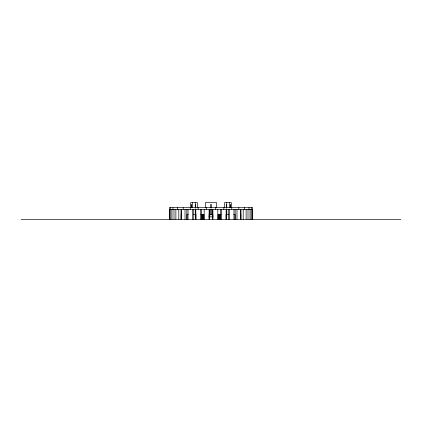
<?xml version="1.0" encoding="UTF-8"?>
<svg xmlns="http://www.w3.org/2000/svg" width="422" height="422" viewBox="0 0 422 422"><rect width="100%" height="100%" fill="white"/><g stroke="black" fill="none" stroke-linecap="round" stroke-linejoin="round"><path stroke-width="0.63" d="M169.396 209.449L252.604 209.449M181.734 214.408L181.159 214.408L181.138 219.366M188.196 214.408L186.972 214.408L186.972 219.366M193.524 214.408L195.972 214.408L195.972 219.366M200.867 214.408L203.868 214.408L203.868 219.366M209.112 214.408L209.254 219.366M212.888 214.408L212.746 219.366M221.133 214.408L218.132 214.408L218.132 219.366M228.476 214.408L226.028 214.408L226.028 219.366M233.804 214.408L235.028 214.408L235.028 219.366M240.266 214.408L240.841 214.408L240.862 219.366M208.864 216.887L213.136 216.887M21.1 219.366L400.9 219.366M252.604 219.366L252.604 207.592L169.396 207.592L169.396 219.366M252.214 209.449L252.214 219.366M251.697 207.592L251.697 209.449M251.18 209.449L251.18 219.366M250.014 209.449L250.014 219.366M249.006 207.592L249.006 209.449M247.999 209.449L247.999 219.366M246.116 209.449L246.116 219.366M244.66 207.592L244.66 209.449M243.204 209.449L243.204 219.366M240.978 209.449L240.978 219.366M240.682 209.449L240.682 219.366M238.841 207.592L238.841 209.449M236.995 209.449L236.995 219.366M235.159 209.449L235.159 219.366M233.952 209.449L233.952 219.366M231.805 207.592L231.805 209.449M231.372 207.782L231.372 202.634L224.509 202.634L224.509 207.782M230.475 207.724L230.475 204.491L230.322 207.724M229.658 209.449L229.658 219.366M229.426 202.634L229.426 207.782M228.281 209.449L228.281 219.366M226.751 202.634L226.751 207.782M226.751 209.069L226.751 214.861M226.688 214.408L226.688 219.366M226.577 207.724L226.577 204.491L226.276 204.491L226.276 207.724M226.577 209.022L226.577 214.84M226.276 209.022L226.276 214.84M226.213 209.449L226.213 219.366M223.855 207.592L223.855 209.449M221.497 209.449L221.497 219.366M220.648 209.449L220.648 219.366M220.015 214.408L220.015 219.366M219.604 214.408L219.604 219.366M219.245 214.408L219.245 219.366M218.443 214.408L218.443 219.366M218.411 214.408L218.411 219.366M217.815 209.449L217.815 219.366M216.602 207.782L216.602 202.634L205.398 202.634L205.398 207.782M215.347 207.592L215.347 209.449M212.883 209.449L212.888 219.366M212.598 209.449L212.598 219.366M212.24 216.887L212.24 214.408L209.76 214.408L209.76 216.887M211.438 207.724L211.438 204.491L210.562 204.491L210.562 207.724M211.438 209.022L211.438 214.84M210.562 209.022L210.562 214.84M209.402 209.449L209.402 219.366M209.117 209.449L209.112 219.366M206.653 207.592L206.653 209.449M204.185 209.449L204.185 219.366M203.589 214.408L203.589 219.366M203.557 214.408L203.557 219.366M202.755 214.408L202.755 219.366M202.396 214.408L202.396 219.366M201.985 214.408L201.985 219.366M201.352 209.449L201.352 219.366M200.503 209.449L200.503 219.366M198.145 207.592L198.145 209.449M197.491 207.782L197.491 202.634L190.628 202.634L190.628 207.782M195.787 209.449L195.787 219.366M195.724 207.724L195.724 204.491L195.423 204.491L195.423 207.724M195.724 209.022L195.724 214.84M195.423 209.022L195.423 214.84M195.249 202.634L195.249 207.782M195.249 209.069L195.312 219.366M193.719 209.449L193.719 219.366M192.574 202.634L192.574 207.782M192.342 209.449L192.342 219.366M191.678 207.724L191.678 204.491L191.525 207.724M190.195 207.592L190.195 209.449M188.048 209.449L188.048 219.366M186.84 209.449L186.84 219.366M185.005 209.449L185.005 219.366M183.159 207.592L183.159 209.449M181.318 209.449L181.318 219.366M181.022 209.449L181.022 219.366M178.796 209.449L178.796 219.366M177.34 207.592L177.34 209.449M175.884 209.449L175.884 219.366M174.001 209.449L174.001 219.366M172.994 207.592L172.994 209.449M171.986 209.449L171.986 219.366M170.82 209.449L170.82 219.366M170.303 207.592L170.303 209.449M169.786 209.449L169.786 219.366"/></g></svg>
